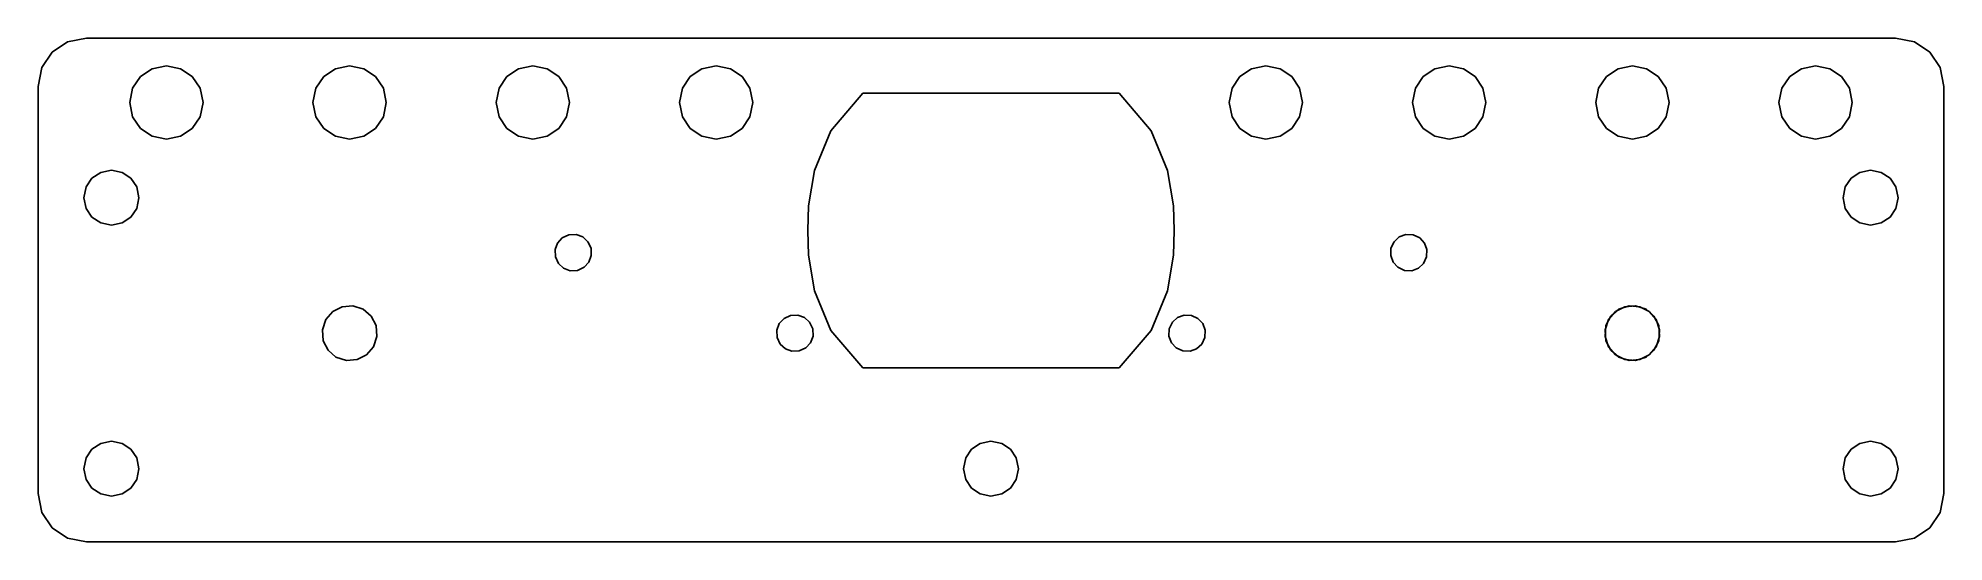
# Model space of a CAD drawing. Extents: x -52 to 52, y -17 to 11.
import ezdxf

# ---------------------------------------------------------------- set-up
doc = ezdxf.new("R2010")
doc.units = 0
doc.layers.add('Layer_1', color=7, linetype='CONTINUOUS')

msp = doc.modelspace()

# ---------------------------------------------------------------- linework, layer by layer
at = {"layer": 'Layer_1', "color": 7}
for p, q in [((-49.360644, 10.515291), (-50.389911, 10.308507)), ((-24.680322, 10.515291), (-49.360644, 10.515291)), ((0, 10.515291), (-24.680322, 10.515291)), ((24.680322, 10.515291), (0, 10.515291)), ((49.360644, 10.515291), (24.680322, 10.515291)), ((50.389911, 10.308507), (49.360644, 10.515291)), ((-51.22865, 9.743949), (-51.793225, 8.905213)), ((-50.389911, 10.308507), (-51.22865, 9.743949)), ((51.22865, 9.743949), (50.389911, 10.308507)), ((51.793225, 8.905213), (51.22865, 9.743949)), ((-51.793225, 8.905213), (-52, 7.875949)), ((-46.842827, 7.778554), (-46.41421, 8.414288)), ((-46.41421, 8.414288), (-45.778488, 8.842898)), ((-45.778488, 8.842898), (-44.999997, 9.000068)), ((-44.999997, 9.000068), (-44.221507, 8.842898)), ((-44.221507, 8.842898), (-43.585785, 8.414288)), ((-43.585785, 8.414288), (-43.157168, 7.778554)), ((-36.842833, 7.778526), (-36.414219, 8.414259)), ((-36.414219, 8.414259), (-35.778491, 8.84287)), ((-35.778491, 8.84287), (-34.999995, 9.00004)), ((-34.999995, 9.00004), (-34.221499, 8.84287)), ((-34.221499, 8.84287), (-33.585774, 8.414231)), ((-33.585774, 8.414231), (-33.15716, 7.778526)), ((-26.842832, 7.778554), (-26.414215, 8.414288)), ((-26.414215, 8.414288), (-25.778492, 8.842898)), ((-25.778492, 8.842898), (-25.000003, 9.000068)), ((-25.000003, 9.000068), (-24.221513, 8.842898)), ((-24.221513, 8.842898), (-23.585791, 8.414288)), ((-23.585791, 8.414288), (-23.157174, 7.778554)), ((-16.842847, 7.778526), (-16.414232, 8.414231)), ((-16.414232, 8.414231), (-15.778507, 8.84287)), ((-15.778507, 8.84287), (-15.00001, 9.00004)), ((-15.00001, 9.00004), (-14.221514, 8.84287)), ((-14.221514, 8.84287), (-13.585788, 8.414231)), ((-13.585788, 8.414231), (-13.157173, 7.778526)), ((13.157155, 7.778554), (13.585772, 8.414288)), ((13.585772, 8.414288), (14.221495, 8.842898)), ((14.221495, 8.842898), (14.999984, 9.000068)), ((14.999984, 9.000068), (15.778474, 8.842898)), ((15.778474, 8.842898), (16.414197, 8.414288)), ((16.414197, 8.414288), (16.842814, 7.778554)), ((23.157157, 7.778526), (23.585772, 8.414231)), ((23.585772, 8.414231), (24.221498, 8.84287)), ((24.221498, 8.84287), (24.999994, 9.00004)), ((24.999994, 9.00004), (25.77849, 8.84287)), ((25.77849, 8.84287), (26.414216, 8.414231)), ((26.414216, 8.414231), (26.842831, 7.778526)), ((33.157157, 7.778554), (33.585774, 8.414288)), ((33.585774, 8.414288), (34.221496, 8.842898)), ((34.221496, 8.842898), (34.999986, 9.000068)), ((34.999986, 9.000068), (35.778477, 8.842898)), ((35.778477, 8.842898), (36.414199, 8.414288)), ((36.414199, 8.414288), (36.842816, 7.778554)), ((43.15716, 7.778526), (43.585773, 8.414259)), ((43.585773, 8.414259), (44.221502, 8.84287)), ((44.221502, 8.84287), (44.999997, 9.00004)), ((44.999997, 9.00004), (45.778493, 8.84287)), ((45.778493, 8.84287), (46.414219, 8.414231)), ((46.414219, 8.414231), (46.842832, 7.778526)), ((52, 7.875949), (51.793225, 8.905213)), ((-52, 7.875949), (-52, 2.316792)), ((-46.999996, 7.000072), (-46.842827, 7.778554)), ((-43.157168, 7.778554), (-42.999996, 7.000072)), ((-36.999997, 7.000016), (-36.842833, 7.778526)), ((-33.15716, 7.778526), (-32.999996, 7.000016)), ((-27.000003, 7.000072), (-26.842832, 7.778554)), ((-23.157174, 7.778554), (-23.000003, 7.000072)), ((-17.00001, 7.000016), (-16.842847, 7.778526)), ((-13.157173, 7.778526), (-13.00001, 7.000016)), ((-7.000013, 7.5), (-8.73438, 5.449204)), ((-3.500006, 7.5), (-7.000013, 7.5)), ((0.000001, 7.5), (-3.500006, 7.5)), ((3.500008, 7.5), (0.000001, 7.5)), ((7.000015, 7.5), (3.500008, 7.5)), ((8.734382, 5.449204), (7.000015, 7.5)), ((12.999984, 7.000072), (13.157155, 7.778554)), ((16.842814, 7.778554), (16.999985, 7.000072)), ((22.999994, 7.000016), (23.157157, 7.778526)), ((26.842831, 7.778526), (26.999994, 7.000016)), ((32.999988, 7.000072), (33.157157, 7.778554)), ((36.842816, 7.778554), (36.999988, 7.000072)), ((42.999996, 7.000016), (43.15716, 7.778526)), ((46.842832, 7.778526), (46.999996, 7.000016)), ((52, 2.316792), (52, 7.875949)), ((-46.842832, 6.221562), (-46.999996, 7.000072)), ((-42.999996, 7.000072), (-43.15716, 6.221562)), ((-36.842824, 6.221534), (-36.999997, 7.000016)), ((-32.999996, 7.000016), (-33.157166, 6.221534)), ((-26.84284, 6.221562), (-27.000003, 7.000072)), ((-23.000003, 7.000072), (-23.157166, 6.221562)), ((-16.842839, 6.221534), (-17.00001, 7.000016)), ((-13.00001, 7.000016), (-13.157181, 6.221534)), ((13.157148, 6.221562), (12.999984, 7.000072)), ((16.999985, 7.000072), (16.842822, 6.221562)), ((23.157165, 6.221534), (22.999994, 7.000016)), ((26.999994, 7.000016), (26.842823, 6.221534)), ((33.157152, 6.221562), (32.999988, 7.000072)), ((36.999988, 7.000072), (36.842824, 6.221562)), ((43.157168, 6.221534), (42.999996, 7.000016)), ((46.999996, 7.000016), (46.842827, 6.221534)), ((-46.414219, 5.585856), (-46.842832, 6.221562)), ((-45.778493, 5.157217), (-46.414219, 5.585856)), ((-43.585773, 5.585828), (-44.221502, 5.157217)), ((-43.15716, 6.221562), (-43.585773, 5.585828)), ((-36.414208, 5.5858), (-36.842824, 6.221534)), ((-35.778485, 5.157189), (-36.414208, 5.5858)), ((-33.585782, 5.5858), (-34.221505, 5.157189)), ((-33.157166, 6.221534), (-33.585782, 5.5858)), ((-26.414225, 5.585856), (-26.84284, 6.221562)), ((-25.778499, 5.157217), (-26.414225, 5.585856)), ((-23.585781, 5.585856), (-24.221507, 5.157217)), ((-23.157166, 6.221562), (-23.585781, 5.585856)), ((-16.414223, 5.5858), (-16.842839, 6.221534)), ((-15.7785, 5.157189), (-16.414223, 5.5858)), ((-13.585798, 5.5858), (-14.221521, 5.157189)), ((-13.157181, 6.221534), (-13.585798, 5.5858)), ((-8.73438, 5.449204), (-9.625001, 3.281202)), ((9.625002, 3.281202), (8.734382, 5.449204)), ((13.585762, 5.585856), (13.157148, 6.221562)), ((14.221488, 5.157217), (13.585762, 5.585856)), ((16.414207, 5.585856), (15.778481, 5.157217)), ((16.842822, 6.221562), (16.414207, 5.585856)), ((23.585782, 5.5858), (23.157165, 6.221534)), ((24.221505, 5.157189), (23.585782, 5.5858)), ((26.414206, 5.5858), (25.778484, 5.157189)), ((26.842823, 6.221534), (26.414206, 5.5858)), ((33.585765, 5.585856), (33.157152, 6.221562)), ((34.221491, 5.157217), (33.585765, 5.585856)), ((36.41421, 5.585828), (35.778482, 5.157217)), ((36.842824, 6.221562), (36.41421, 5.585828)), ((43.585785, 5.5858), (43.157168, 6.221534)), ((44.221507, 5.157189), (43.585785, 5.5858)), ((46.41421, 5.5858), (45.778488, 5.157189)), ((46.842827, 6.221534), (46.41421, 5.5858)), ((-44.999997, 5.000048), (-45.778493, 5.157217)), ((-44.221502, 5.157217), (-44.999997, 5.000048)), ((-34.999995, 5.00002), (-35.778485, 5.157189)), ((-34.221505, 5.157189), (-34.999995, 5.00002)), ((-25.000003, 5.000048), (-25.778499, 5.157217)), ((-24.221507, 5.157217), (-25.000003, 5.000048)), ((-15.00001, 5.00002), (-15.7785, 5.157189)), ((-14.221521, 5.157189), (-15.00001, 5.00002)), ((14.999984, 5.000048), (14.221488, 5.157217)), ((15.778481, 5.157217), (14.999984, 5.000048)), ((24.999994, 5.00002), (24.221505, 5.157189)), ((25.778484, 5.157189), (24.999994, 5.00002)), ((34.999986, 5.000048), (34.221491, 5.157217)), ((35.778482, 5.157217), (34.999986, 5.000048)), ((44.999997, 5.00002), (44.221507, 5.157189)), ((45.778488, 5.157189), (44.999997, 5.00002)), ((-49.060659, 2.860662), (-48.583864, 3.182113)), ((-48.583864, 3.182113), (-47.999994, 3.299998)), ((-47.999994, 3.299998), (-47.416125, 3.182113)), ((-47.416125, 3.182113), (-46.93933, 2.860662)), ((-9.625001, 3.281202), (-9.953124, 1.347612)), ((9.953126, 1.347612), (9.625002, 3.281202)), ((47.416133, 3.182113), (46.939338, 2.860662)), ((48.000003, 3.299998), (47.416133, 3.182113)), ((48.583873, 3.182113), (48.000003, 3.299998)), ((49.060667, 2.860662), (48.583873, 3.182113)), ((-52, 2.316792), (-52, -3.242337)), ((-49.499994, 1.799986), (-49.382121, 2.383848)), ((-49.382121, 2.383848), (-49.060659, 2.860662)), ((-46.93933, 2.860662), (-46.617867, 2.383848)), ((-46.617867, 2.383848), (-46.499994, 1.799986)), ((46.617876, 2.383848), (46.500003, 1.799986)), ((46.939338, 2.860662), (46.617876, 2.383848)), ((49.38213, 2.383848), (49.060667, 2.860662)), ((49.500003, 1.799986), (49.38213, 2.383848)), ((52, -3.242337), (52, 2.316792)), ((-49.382113, 1.216125), (-49.499994, 1.799986)), ((-49.060648, 0.739339), (-49.382113, 1.216125)), ((-46.617876, 1.216125), (-46.939341, 0.739339)), ((-46.499994, 1.799986), (-46.617876, 1.216125)), ((-9.953124, 1.347612), (-9.999999, -0.000055)), ((10.000001, -0.000055), (9.953126, 1.347612)), ((46.500003, 1.799986), (46.617884, 1.216125)), ((46.617884, 1.216125), (46.93935, 0.739339)), ((49.060656, 0.739339), (49.382121, 1.216125)), ((49.382121, 1.216125), (49.500003, 1.799986)), ((-48.583858, 0.417888), (-49.060648, 0.739339)), ((-47.999994, 0.300004), (-48.583858, 0.417888)), ((-47.41613, 0.417888), (-47.999994, 0.300004)), ((-46.939341, 0.739339), (-47.41613, 0.417888)), ((46.93935, 0.739339), (47.416139, 0.417888)), ((47.416139, 0.417888), (48.000003, 0.300004)), ((48.000003, 0.300004), (48.583867, 0.417888)), ((48.583867, 0.417888), (49.060656, 0.739339)), ((-23.787086, -1.03804), (-23.653491, -0.678715)), ((-23.771985, -1.434845), (-23.787086, -1.03804)), ((-23.653491, -0.678715), (-23.394899, -0.395702)), ((-23.394899, -0.395702), (-23.035033, -0.227837)), ((-23.035033, -0.227837), (-22.638223, -0.212597)), ((-22.638223, -0.212597), (-22.278894, -0.346201)), ((-22.278894, -0.346201), (-21.99588, -0.604801)), ((-21.99588, -0.604801), (-21.828012, -0.964888)), ((-21.828012, -0.964888), (-21.81291, -1.361693)), ((-9.999999, -0.000055), (-9.953124, -1.347694)), ((9.953126, -1.347694), (10.000001, -0.000055)), ((21.82802, -0.964888), (21.812918, -1.361693)), ((21.995888, -0.604801), (21.82802, -0.964888)), ((22.278902, -0.346201), (21.995888, -0.604801)), ((22.638231, -0.212597), (22.278902, -0.346201)), ((23.035041, -0.227837), (22.638231, -0.212597)), ((23.394908, -0.395702), (23.035041, -0.227837)), ((23.653499, -0.678715), (23.394908, -0.395702)), ((23.787095, -1.03804), (23.653499, -0.678715)), ((23.771993, -1.434845), (23.787095, -1.03804)), ((-23.604117, -1.794706), (-23.771985, -1.434845)), ((-23.321103, -2.053306), (-23.604117, -1.794706)), ((-22.96178, -2.186882), (-23.321103, -2.053306)), ((-22.205093, -2.004059), (-22.564967, -2.171924)), ((-21.946506, -1.721046), (-22.205093, -2.004059)), ((-21.81291, -1.361693), (-21.946506, -1.721046)), ((-9.953124, -1.347694), (-9.625001, -3.281284)), ((9.625002, -3.281284), (9.953126, -1.347694)), ((21.812918, -1.361693), (21.946514, -1.721046)), ((21.946514, -1.721046), (22.205102, -2.004059)), ((22.205102, -2.004059), (22.564975, -2.171924)), ((22.961788, -2.186882), (23.321111, -2.053306)), ((23.321111, -2.053306), (23.604125, -1.794706)), ((23.604125, -1.794706), (23.771993, -1.434845)), ((-22.564967, -2.171924), (-22.96178, -2.186882)), ((22.564975, -2.171924), (22.961788, -2.186882)), ((-52, -3.242337), (-52, -8.801494)), ((-35.413842, -4.157826), (-35.925756, -4.419758)), ((-34.820046, -4.110836), (-35.413842, -4.157826)), ((-34.254534, -4.297911), (-34.820046, -4.110836)), ((-9.625001, -3.281284), (-8.73438, -5.449258)), ((8.734382, -5.449258), (9.625002, -3.281284)), ((34.586155, -4.157839), (34.074241, -4.419771)), ((34.25454, -4.29791), (34.820053, -4.110835)), ((35.17995, -4.110849), (34.586155, -4.157839)), ((34.820053, -4.110835), (35.413849, -4.157825)), ((35.745461, -4.297924), (35.17995, -4.110849)), ((35.413849, -4.157825), (35.925762, -4.419757)), ((52, -8.801494), (52, -3.242337)), ((-36.302096, -4.854565), (-36.489159, -5.42007)), ((-35.925756, -4.419758), (-36.302096, -4.854565)), ((-33.819745, -4.674239), (-34.254534, -4.297911)), ((-33.557804, -5.186173), (-33.819745, -4.674239)), ((-33.510824, -5.779958), (-33.557804, -5.186173)), ((-11.687093, -5.438224), (-11.553497, -5.078892)), ((-11.553497, -5.078892), (-11.29491, -4.795868)), ((-11.29491, -4.795868), (-10.935036, -4.628013)), ((-10.935036, -4.628013), (-10.538223, -4.612925)), ((-10.538223, -4.612925), (-10.178898, -4.746505)), ((-10.178898, -4.746505), (-9.895883, -5.005098)), ((-9.895883, -5.005098), (-9.728016, -5.364965)), ((9.895894, -5.0051), (9.728026, -5.364967)), ((10.178909, -4.746507), (9.895894, -5.0051)), ((10.538231, -4.612927), (10.178909, -4.746507)), ((10.935045, -4.628015), (10.538231, -4.612927)), ((11.294918, -4.79587), (10.935045, -4.628015)), ((11.553506, -5.078894), (11.294918, -4.79587)), ((11.687101, -5.438226), (11.553506, -5.078894)), ((33.51083, -5.779958), (33.557811, -5.186172)), ((33.6979, -4.854579), (33.510837, -5.420083)), ((33.557811, -5.186172), (33.819751, -4.674238)), ((34.074241, -4.419771), (33.6979, -4.854579)), ((33.819751, -4.674238), (34.25454, -4.29791)), ((36.18025, -4.674252), (35.745461, -4.297924)), ((35.925762, -4.419757), (36.302102, -4.854565)), ((36.442191, -5.186186), (36.18025, -4.674252)), ((36.302102, -4.854565), (36.489166, -5.420069)), ((36.489171, -5.779971), (36.442191, -5.186186)), ((-36.489159, -5.42007), (-36.44217, -6.013856)), ((-36.44217, -6.013856), (-36.180224, -6.525763)), ((-33.697897, -6.345462), (-33.510824, -5.779958)), ((-11.671992, -5.835032), (-11.687093, -5.438224)), ((-11.504132, -6.194901), (-11.671992, -5.835032)), ((-11.221111, -6.453521), (-11.504132, -6.194901)), ((-9.846495, -6.12113), (-10.105089, -6.404127)), ((-9.712906, -5.76177), (-9.846495, -6.12113)), ((-9.728016, -5.364965), (-9.712906, -5.76177)), ((-8.73438, -5.449258), (-7.000013, -7.500026)), ((7.000015, -7.500026), (8.734382, -5.449258)), ((9.728026, -5.364967), (9.712917, -5.761773)), ((9.712917, -5.761773), (9.846506, -6.121132)), ((9.846506, -6.121132), (10.105098, -6.404129)), ((11.221119, -6.453523), (11.50414, -6.194903)), ((11.50414, -6.194903), (11.672, -5.835034)), ((11.672, -5.835034), (11.687101, -5.438226)), ((33.697903, -6.345461), (33.51083, -5.779958)), ((33.510837, -5.420083), (33.557825, -6.013869)), ((33.557825, -6.013869), (33.819772, -6.525776)), ((36.442176, -6.013856), (36.180231, -6.525762)), ((36.3021, -6.345475), (36.489171, -5.779971)), ((36.489166, -5.420069), (36.442176, -6.013856)), ((-36.180224, -6.525763), (-35.745439, -6.90209)), ((-35.745439, -6.90209), (-35.179934, -7.089165)), ((-35.179934, -7.089165), (-34.586145, -7.042174)), ((-34.586145, -7.042174), (-34.074236, -6.780241)), ((-34.074236, -6.780241), (-33.697897, -6.345462)), ((-10.861786, -6.587101), (-11.221111, -6.453521)), ((-10.464964, -6.572011), (-10.861786, -6.587101)), ((-10.105089, -6.404127), (-10.464964, -6.572011)), ((10.105098, -6.404129), (10.464973, -6.572013)), ((10.464973, -6.572013), (10.861794, -6.587103)), ((10.861794, -6.587103), (11.221119, -6.453523)), ((34.074242, -6.78024), (33.697903, -6.345461)), ((33.819772, -6.525776), (34.254556, -6.902103)), ((34.586151, -7.042173), (34.074242, -6.78024)), ((34.254556, -6.902103), (34.820062, -7.089178)), ((35.17994, -7.089164), (34.586151, -7.042173)), ((34.820062, -7.089178), (35.413851, -7.042187)), ((35.745446, -6.902089), (35.17994, -7.089164)), ((35.413851, -7.042187), (35.925759, -6.780254)), ((36.180231, -6.525762), (35.745446, -6.902089)), ((35.925759, -6.780254), (36.3021, -6.345475)), ((-7.000013, -7.500026), (-3.500006, -7.500026)), ((-3.500006, -7.500026), (0.000001, -7.500026)), ((0.000001, -7.500026), (3.500008, -7.500026)), ((3.500008, -7.500026), (7.000015, -7.500026)), ((-52, -8.801494), (-52, -14.360622)), ((52, -14.360622), (52, -8.801494)), ((-49.499994, -13.000001), (-49.382121, -12.41614)), ((-49.382121, -12.41614), (-49.060659, -11.939325)), ((-49.060659, -11.939325), (-48.583864, -11.617874)), ((-48.583864, -11.617874), (-47.999994, -11.49999)), ((-47.999994, -11.49999), (-47.416125, -11.617874)), ((-47.416125, -11.617874), (-46.93933, -11.939325)), ((-46.93933, -11.939325), (-46.617867, -12.41614)), ((-46.617867, -12.41614), (-46.499994, -13.000001)), ((-1.500012, -13.000001), (-1.38214, -12.41614)), ((-1.38214, -12.41614), (-1.060678, -11.939325)), ((-1.060678, -11.939325), (-0.583883, -11.617874)), ((-0.583883, -11.617874), (-0.000012, -11.49999)), ((-0.000012, -11.49999), (0.583858, -11.617874)), ((0.583858, -11.617874), (1.060653, -11.939325)), ((1.060653, -11.939325), (1.382115, -12.41614)), ((1.382115, -12.41614), (1.499988, -13.000001)), ((46.617876, -12.41614), (46.500003, -13.000001)), ((46.939338, -11.939325), (46.617876, -12.41614)), ((47.416133, -11.617874), (46.939338, -11.939325)), ((48.000003, -11.49999), (47.416133, -11.617874)), ((48.583873, -11.617874), (48.000003, -11.49999)), ((49.060667, -11.939325), (48.583873, -11.617874)), ((49.38213, -12.41614), (49.060667, -11.939325)), ((49.500003, -13.000001), (49.38213, -12.41614)), ((-49.382113, -13.583862), (-49.499994, -13.000001)), ((-46.499994, -13.000001), (-46.617876, -13.583862)), ((-1.38213, -13.583862), (-1.500012, -13.000001)), ((1.499988, -13.000001), (1.382105, -13.583862)), ((46.500003, -13.000001), (46.617884, -13.583862)), ((49.382121, -13.583862), (49.500003, -13.000001)), ((-52, -14.360622), (-51.793225, -15.389887)), ((-49.060648, -14.060648), (-49.382113, -13.583862)), ((-48.583858, -14.3821), (-49.060648, -14.060648)), ((-47.999994, -14.499984), (-48.583858, -14.3821)), ((-47.41613, -14.3821), (-47.999994, -14.499984)), ((-46.939341, -14.060648), (-47.41613, -14.3821)), ((-46.617876, -13.583862), (-46.939341, -14.060648)), ((-1.060667, -14.060648), (-1.38213, -13.583862)), ((-0.583876, -14.3821), (-1.060667, -14.060648)), ((-0.000012, -14.499984), (-0.583876, -14.3821)), ((0.583851, -14.3821), (-0.000012, -14.499984)), ((1.060642, -14.060648), (0.583851, -14.3821)), ((1.382105, -13.583862), (1.060642, -14.060648)), ((46.617884, -13.583862), (46.93935, -14.060648)), ((46.93935, -14.060648), (47.416139, -14.3821)), ((47.416139, -14.3821), (48.000003, -14.499984)), ((48.000003, -14.499984), (48.583867, -14.3821)), ((48.583867, -14.3821), (49.060656, -14.060648)), ((49.060656, -14.060648), (49.382121, -13.583862)), ((51.793225, -15.389887), (52, -14.360622)), ((-51.793225, -15.389887), (-51.22865, -16.228651)), ((51.22865, -16.228651), (51.793225, -15.389887)), ((-51.22865, -16.228651), (-50.389911, -16.793209)), ((50.389911, -16.793209), (51.22865, -16.228651)), ((-50.389911, -16.793209), (-49.360644, -16.999993)), ((-49.360644, -16.999993), (-24.680322, -16.999993)), ((-24.680322, -16.999993), (0, -16.999993)), ((0, -16.999993), (24.680322, -16.999993)), ((24.680322, -16.999993), (49.360644, -16.999993)), ((49.360644, -16.999993), (50.389911, -16.793209))]:
    msp.add_line(p, q, dxfattribs=at)

doc.saveas('drawing.dxf')
